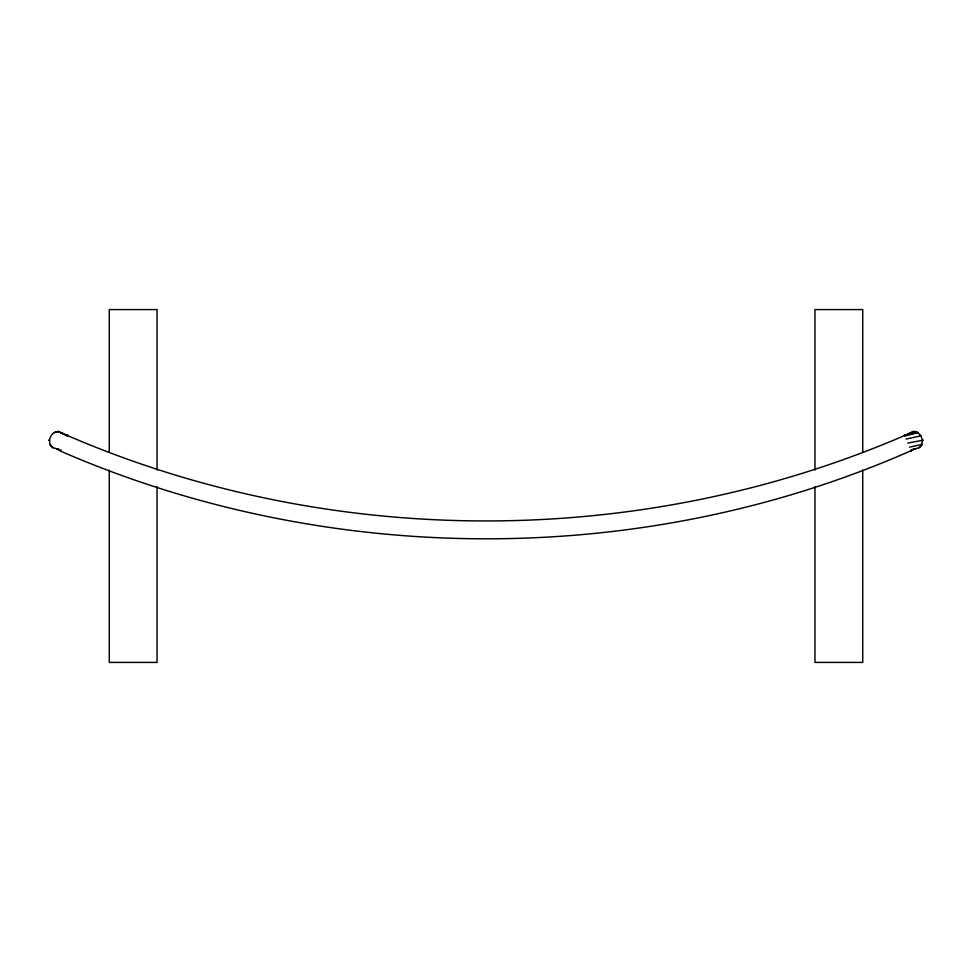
<?xml version="1.0" encoding="UTF-8"?>
<svg xmlns="http://www.w3.org/2000/svg" width="972" height="972" viewBox="0 0 972 972"><rect width="100%" height="100%" fill="white"/><g stroke="black" fill="none" stroke-linecap="round" stroke-linejoin="round"><path stroke-width="1.46" d="M918.99 447.788L919.184 447.642A8.821 7.715 66.5 0 0 921.772 444.471L922.44 440.146L921.006 435.821L917.835 432.649L913.802 431.495L907.884 434.022M914.579 448.967L915.357 448.797C647.425 568.584 329.617 568.243 60.726 451.202L61.2 450.121M922.221 444.556L919.184 447.642L910.8 450.121L911.274 451.202M908.638 434.12L913.802 431.495A8.821 7.715 66.5 0 1 917.835 432.649L904.762 436.088M913.802 431.495C644.849 550.772 327.151 550.772 58.199 431.495L54.165 432.649M911.943 449.793L915.357 448.797M909.525 447.156L921.772 444.471M906.038 439.052L921.006 435.821M907.787 443.098L923.4 440.146M49.779 444.556L53.01 447.788M904.288 435.006L917.835 432.649M48.6 440.146L49.56 440.146M65.002 434.533L67.712 435.006M60.726 451.202L56.643 448.797L57.421 448.967M56.643 448.797L60.057 449.793M58.405 449.295L52.816 447.642A8.821 7.715 -66.5 0 1 50.022 437.91A8.821 7.715 -66.5 0 1 58.199 431.495L64.116 434.022M58.199 431.495L67.238 436.088M862.735 451.931L862.735 309.582L814.961 309.582L814.961 470.096M862.735 470.096L862.735 662.418L814.961 662.418L814.961 486.753M157.039 470.096L157.039 309.582L109.265 309.582L109.265 451.931M157.039 486.753L157.039 662.418L109.265 662.418L109.265 470.096"/></g></svg>
